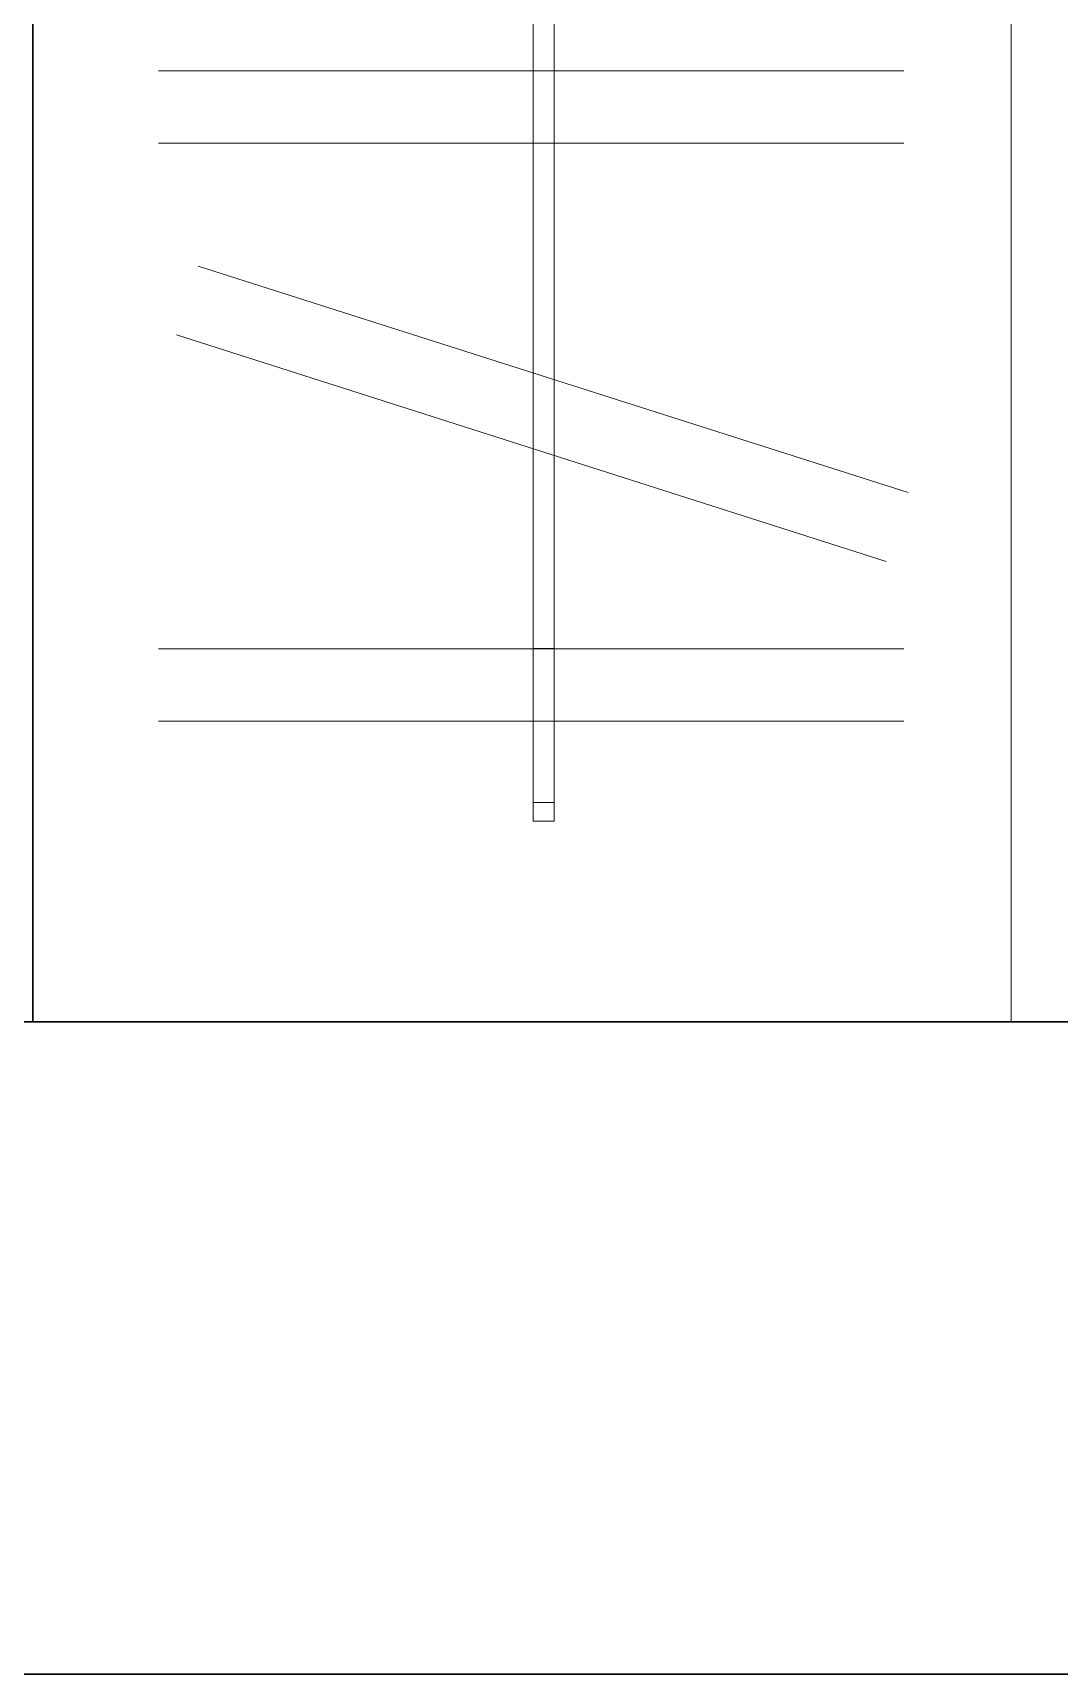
# Model space of a CAD drawing. Header units: millimetres. Extents: x 0 to 145404, y 0 to 194550.
# Drawn here: x 107275 to 107905, y 19457 to 20463 of the extents above; entities that cross this region are included whole.
import ezdxf

# ---------------------------------------------------------------- set-up
doc = ezdxf.new("R2010")
doc.units = ezdxf.units.MM
doc.layers.add('АР - мебель', color=7, linetype='Continuous', lineweight=9, true_color=0x787878)
doc.layers.add('АР - Монолит', color=56, linetype='Continuous', lineweight=30)
doc.layers.add('АР - Наружная стена', color=144, linetype='Continuous', lineweight=30)

# ---------------------------------------------------------------- blocks, each defined once
blk = doc.blocks.new('Ш03 600х1200')
for p, q in [((0, 600), (-1200, 600)), ((0, 0), (0, 600)), ((-583, 66), (-583, 522.9)), ((-538.7, 66), (-538.7, 522.9)), ((-228.6, 66), (-228.6, 522.9)), ((-184.3, 66), (-184.3, 522.9)), ((-282.2, 76.8), (-421.1, 512)), ((-324.4, 63.3), (-463.3, 498.6)), ((-123, 293.3), (-1094.4, 293.3)), ((-134.5, 293.3), (-228.9, 293.3)), ((-228.9, 293.3), (-228.9, 280.4)), ((-134.5, 280.4), (-134.5, 293.3)), ((-123, 280.4), (-123, 293.3)), ((-1094.4, 280.4), (-123, 280.4)), ((-228.9, 280.4), (-134.5, 280.4)), ((0, 0), (-1200, 0))]:
    blk.add_line(p, q)
blk = doc.blocks.new('Квартира 1С 3500 тип 1')
at = {"layer": 'АР - Монолит'}
blk.add_lwpolyline([(0, -1900), (200, -1900), (200, -8150), (0, -8150)], close=True, dxfattribs=at)
at = {"layer": 'АР - Наружная стена'}
blk.add_lwpolyline([(0, -8550), (3900, -8550), (3900, -8150), (0, -8150)], close=True, dxfattribs=at)
at = {"layer": 'АР - мебель', "xscale": -1, "rotation": 90}
blk.add_blockref('Ш03 600х1200', (800, -8150, 0), dxfattribs=at)
blk = doc.blocks.new('H_Section_1')
at = {"rotation": 56.96711930257281}
blk.add_blockref('Квартира 1С 3500 тип 1', (3616.8, -7003.7), dxfattribs=at)

msp = doc.modelspace()

# ---------------------------------------------------------------- block references
at = {"rotation": 303.0328806974269}
msp.add_blockref('H_Section_1', (110975.5, 34857.2, 0), dxfattribs=at)

doc.saveas('drawing.dxf')
